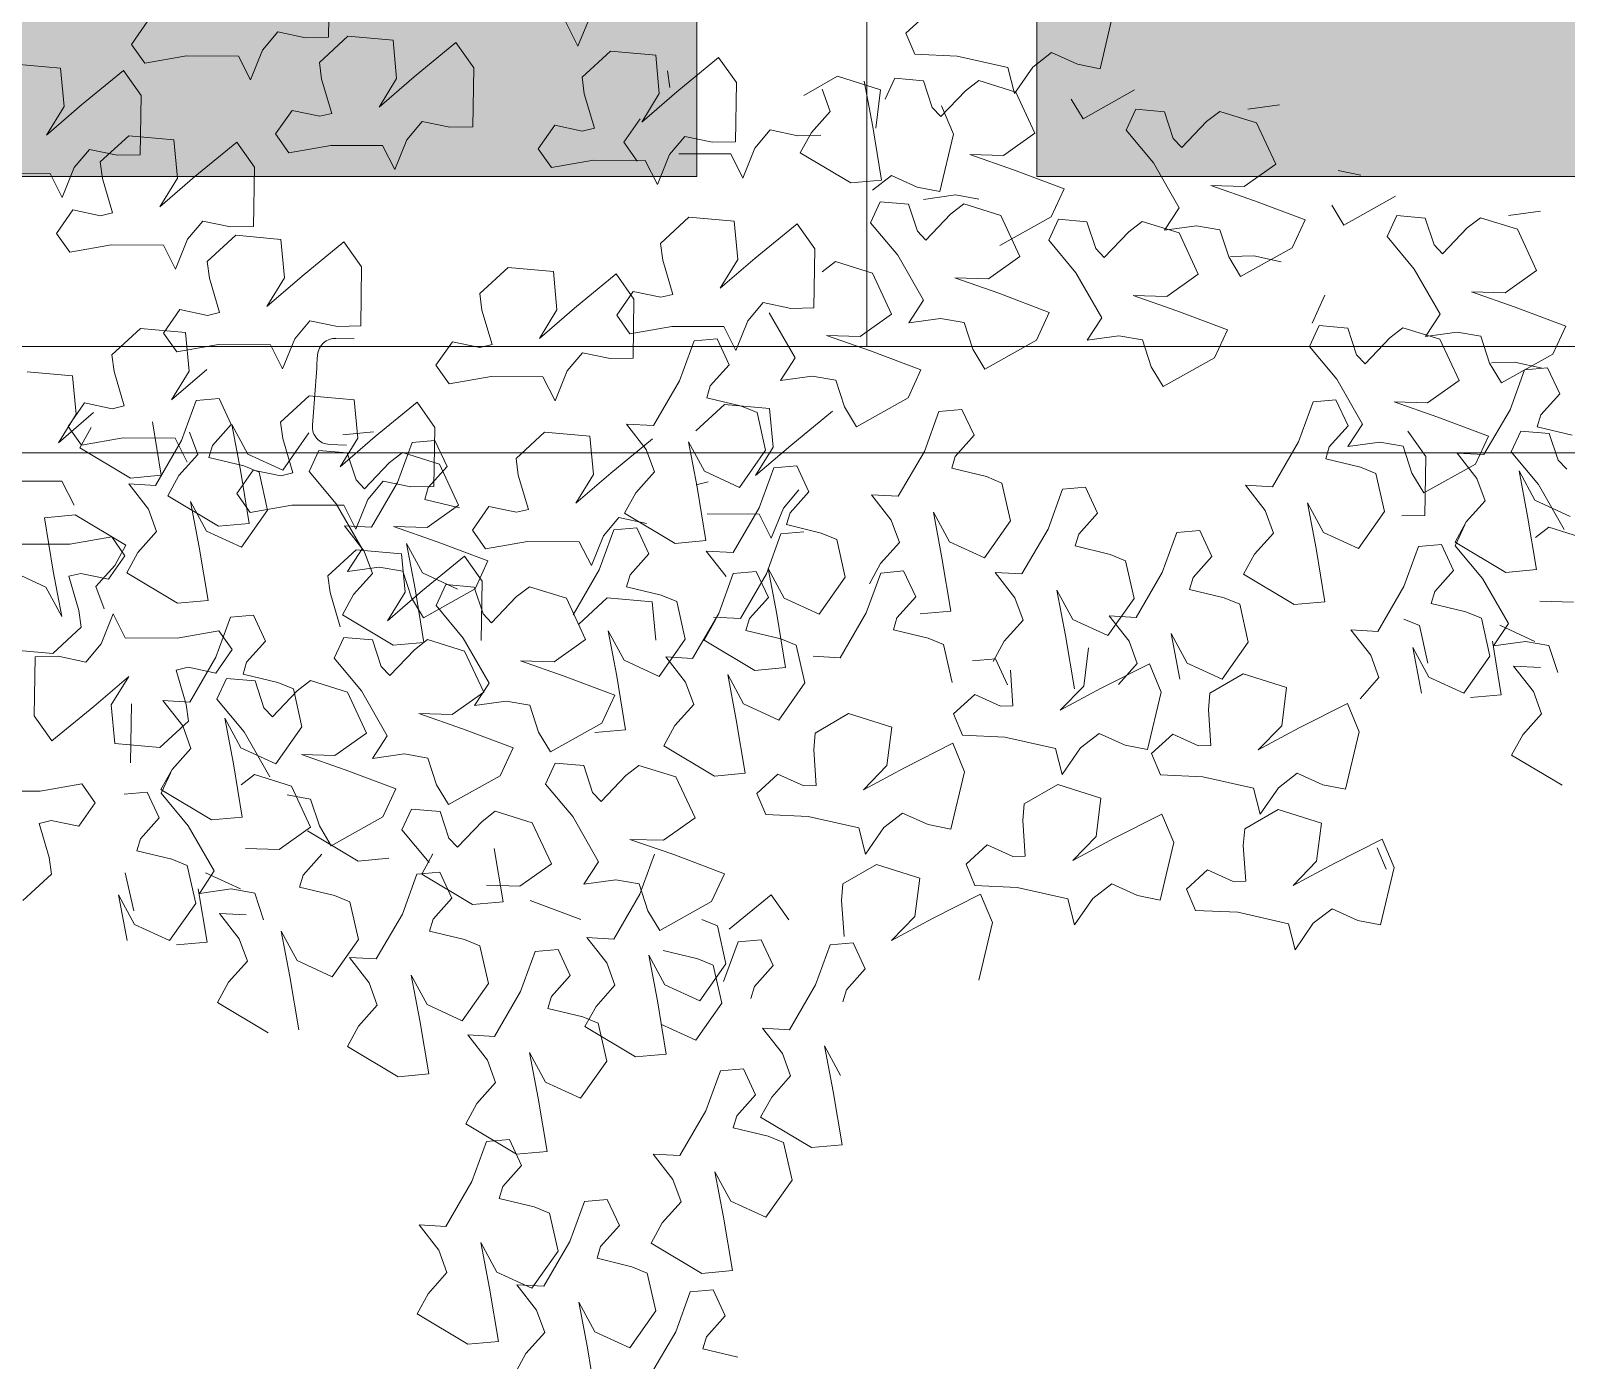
# Model space of a CAD drawing. Header units: metres. Extents: x -44 to 358, y -246 to 48.
# Drawn here: x 263.883 to 264.605, y 11.24 to 11.865 of the extents above; entities that cross this region are included whole.
import ezdxf

# ---------------------------------------------------------------- set-up
doc = ezdxf.new("R2010")
doc.units = ezdxf.units.M
doc.header["$LTSCALE"] = 0.3
doc.linetypes.add('CONTINU', pattern=[0])
for name, color, linetype, lineweight in [('arbustos', 95, 'Continuous', 0), ('EL0', 7, 'Continuous', 15), ('EL1', 150, 'Continuous', 13)]:
    doc.layers.add(name, color=color, linetype=linetype, lineweight=lineweight)
doc.layers.add('matas', color=74, linetype='Continuous', lineweight=0, transparency=0.6)

# ---------------------------------------------------------------- blocks, each defined once
blk = doc.blocks.new('A$C4E4C09DE')
at = {"layer": 'matas', "color": 97, "linetype": 'CONTINU', "true_color": 0x467138}
for p, q in [((54.199, 78.659), (54.786, 75.728)), ((93.954, 78.949), (93.893, 75.96)), ((64.672, 77.193), (63.639, 78.21)), ((64.186, 76.134), (64.672, 77.193)), ((80.696, 77.473), (81.253, 75.944)), ((81.253, 75.944), (81.911, 77.138)), ((55.941, 75.917), (57.262, 76.459)), ((57.262, 76.459), (58.193, 75.691)), ((103.862, 75.252), (103.073, 76.468)), ((54.786, 75.728), (55.941, 75.917)), ((58.193, 75.691), (59.068, 74.319)), ((59.068, 74.319), (59.452, 75.626)), ((59.452, 75.626), (62.036, 76.111)), ((62.036, 76.111), (64.186, 76.134)), ((74.113, 75.625), (73.171, 74.382)), ((76.168, 73.815), (74.113, 75.625)), ((77.302, 75.637), (77.052, 73.701)), ((79.595, 75.761), (77.302, 75.637)), ((80.99, 74.382), (79.595, 75.761)), ((87.437, 75.913), (86.495, 74.67)), ((89.492, 74.103), (87.437, 75.913)), ((90.626, 75.925), (90.376, 73.989)), ((92.918, 76.049), (90.626, 75.925)), ((94.314, 74.671), (92.918, 76.049)), ((93.893, 75.96), (95.061, 75.895)), ((95.061, 75.895), (96.468, 76.138)), ((96.468, 76.138), (97.211, 75.187)), ((52.996, 74.715), (55.554, 73.167)), ((60.905, 74.922), (59.013, 74.402)), ((61.559, 74.381), (60.905, 74.922)), ((63.703, 74.807), (63.21, 73.467)), ((65.15, 74.882), (63.703, 74.807)), ((65.603, 73.809), (65.15, 74.882)), ((68.066, 74.893), (65.854, 74.276)), ((66.701, 74.677), (66.183, 72.386)), ((69.726, 73.849), (68.066, 74.893)), ((76.534, 74.022), (76.675, 74.859)), ((97.211, 75.187), (97.768, 73.658)), ((97.768, 73.658), (98.426, 74.851)), ((98.426, 74.851), (101.054, 74.766)), ((101.054, 74.766), (103.158, 74.323)), ((103.158, 74.323), (103.862, 75.252)), ((45.629, 74.227), (47.232, 73.944)), ((55.554, 73.167), (56.194, 74.146)), ((59.013, 74.402), (57.974, 72.355)), ((62.761, 73.025), (61.559, 74.381)), ((65.854, 74.276), (66.029, 72.332)), ((68.367, 73.09), (68.819, 74.209)), ((73.171, 74.382), (73.11, 71.393)), ((80.849, 73.545), (80.99, 74.382)), ((86.495, 74.67), (86.433, 71.681)), ((91.217, 72.509), (89.492, 74.103)), ((90.376, 73.989), (91.217, 72.509)), ((94.172, 73.833), (94.314, 74.671)), ((104.221, 73.915), (103.279, 72.672)), ((106.276, 72.105), (104.221, 73.915)), ((107.41, 73.927), (107.16, 71.991)), ((109.702, 74.051), (107.41, 73.927)), ((46.76, 73.262), (45.721, 71.215)), ((48.651, 73.782), (46.76, 73.262)), ((49.305, 73.241), (48.651, 73.782)), ((50.507, 71.885), (49.305, 73.241)), ((51.449, 73.667), (50.956, 72.327)), ((52.897, 73.742), (51.449, 73.667)), ((53.349, 72.669), (52.897, 73.742)), ((62.743, 73.575), (62.092, 72.158)), ((63.21, 73.467), (62.761, 73.025)), ((77.893, 72.221), (76.168, 73.815)), ((77.052, 73.701), (77.893, 72.221)), ((80.276, 71.826), (80.849, 73.545)), ((93.599, 72.114), (94.172, 73.833)), ((51.914, 71.067), (53.349, 72.669)), ((57.974, 72.355), (59.526, 71.171)), ((66.183, 72.386), (65.643, 69.702)), ((69.281, 71.993), (68.367, 73.09)), ((78.764, 71.163), (77.975, 72.379)), ((103.279, 72.672), (103.218, 69.683)), ((50.956, 72.327), (50.507, 71.885)), ((62.092, 72.158), (62.679, 69.226)), ((68.794, 71.87), (69.963, 71.806)), ((69.809, 70.949), (69.281, 71.993)), ((69.963, 71.806), (71.37, 72.049)), ((71.37, 72.049), (72.113, 71.098)), ((74.278, 71.328), (75.685, 71.572)), ((75.685, 71.572), (76.428, 70.621)), ((80.883, 71.658), (80.276, 71.826)), ((82.29, 71.902), (80.883, 71.658)), ((83.079, 70.686), (82.29, 71.902)), ((86.433, 71.681), (87.601, 71.617)), ((87.601, 71.617), (89.009, 71.86)), ((89.009, 71.86), (89.752, 70.909)), ((94.206, 71.947), (93.599, 72.114)), ((95.614, 72.19), (94.206, 71.947)), ((96.403, 70.974), (95.614, 72.19)), ((108.001, 70.511), (106.276, 72.105)), ((107.16, 71.991), (108.001, 70.511)), ((41.395, 70.808), (42.55, 70.997)), ((45.721, 71.215), (47.272, 70.031)), ((50.526, 68.835), (51.914, 71.067)), ((61.228, 71.159), (58.985, 70.462)), ((59.526, 71.171), (61.228, 71.159)), ((67.19, 69.507), (69.809, 70.949)), ((72.113, 71.098), (72.67, 69.568)), ((73.11, 71.393), (74.278, 71.328)), ((78.06, 70.234), (78.764, 71.163)), ((89.752, 70.909), (90.309, 69.38)), ((95.699, 70.045), (96.403, 70.974)), ((48.974, 70.019), (46.731, 69.322)), ((47.272, 70.031), (48.974, 70.019)), ((58.985, 70.462), (56.39, 69.587)), ((72.67, 69.568), (73.328, 70.762)), ((73.328, 70.762), (75.955, 70.677)), ((76.428, 70.621), (76.985, 69.091)), ((76.985, 69.091), (77.643, 70.285)), ((77.643, 70.285), (80.271, 70.2)), ((80.271, 70.2), (82.375, 69.757)), ((82.375, 69.757), (83.079, 70.686)), ((90.309, 69.38), (90.967, 70.573)), ((90.967, 70.573), (93.594, 70.488)), ((93.594, 70.488), (95.699, 70.045)), ((98.357, 70.489), (97.415, 69.246)), ((100.412, 68.679), (98.357, 70.489)), ((101.546, 70.501), (101.296, 68.565)), ((103.839, 70.624), (101.546, 70.501)), ((105.234, 69.246), (103.839, 70.624)), ((32.238, 69.307), (33.841, 69.025)), ((39.605, 69.795), (42.163, 68.247)), ((46.731, 69.322), (44.136, 68.447)), ((56.39, 69.587), (56.995, 68.15)), ((62.679, 69.226), (63.833, 69.416)), ((63.833, 69.416), (65.155, 69.958)), ((65.155, 69.958), (66.086, 69.19)), ((65.643, 69.702), (67.19, 69.507)), ((97.415, 69.246), (97.354, 66.257)), ((103.218, 69.683), (104.386, 69.618)), ((104.386, 69.618), (105.793, 69.862)), ((105.093, 68.409), (105.234, 69.246)), ((105.793, 69.862), (106.536, 68.911)), ((35.26, 68.862), (33.369, 68.343)), ((35.914, 68.321), (35.26, 68.862)), ((38.058, 68.748), (37.565, 67.407)), ((39.506, 68.823), (38.058, 68.748)), ((39.958, 67.749), (39.506, 68.823)), ((42.163, 68.247), (42.803, 69.227)), ((51.231, 67.668), (50.526, 68.835)), ((61.437, 68.645), (59.545, 68.126)), ((60.686, 68.922), (61.881, 69.09)), ((62.091, 68.104), (61.437, 68.645)), ((61.881, 69.09), (63.484, 68.808)), ((64.235, 68.531), (63.742, 67.191)), ((65.682, 68.606), (64.235, 68.531)), ((66.135, 67.532), (65.682, 68.606)), ((102.137, 67.085), (100.412, 68.679)), ((101.296, 68.565), (102.137, 67.085)), ((106.536, 68.911), (107.093, 67.381)), ((107.093, 67.381), (107.751, 68.575)), ((107.751, 68.575), (110.379, 68.49)), ((33.369, 68.343), (32.329, 66.295)), ((37.116, 66.965), (35.914, 68.321)), ((38.523, 66.148), (39.958, 67.749)), ((44.136, 68.447), (44.742, 67.01)), ((47.94, 66.442), (48.432, 67.782)), ((48.432, 67.782), (49.628, 67.95)), ((49.628, 67.95), (51.231, 67.668)), ((52.381, 68.075), (50.489, 67.556)), ((53.035, 67.534), (52.381, 68.075)), ((55.179, 67.961), (54.686, 66.621)), ((56.627, 68.036), (55.179, 67.961)), ((57.079, 66.962), (56.627, 68.036)), ((56.995, 68.15), (59.553, 66.603)), ((59.545, 68.126), (58.506, 66.079)), ((63.293, 66.748), (62.091, 68.104)), ((104.52, 66.69), (105.093, 68.409)), ((37.565, 67.407), (37.116, 66.965)), ((44.742, 67.01), (47.299, 65.463)), ((50.489, 67.556), (49.45, 65.509)), ((54.237, 66.178), (53.035, 67.534)), ((55.643, 65.361), (57.079, 66.962)), ((63.742, 67.191), (63.293, 66.748)), ((64.699, 65.931), (66.135, 67.532)), ((69.851, 67.351), (68.909, 66.108)), ((71.906, 65.541), (69.851, 67.351)), ((73.04, 67.362), (72.791, 65.427)), ((75.333, 67.486), (73.04, 67.362)), ((76.728, 66.108), (75.333, 67.486)), ((32.329, 66.295), (33.881, 65.111)), ((37.135, 63.915), (38.523, 66.148)), ((46.676, 66.524), (45.268, 66.28)), ((47.844, 66.459), (46.676, 66.524)), ((47.299, 65.463), (47.94, 66.442)), ((54.686, 66.621), (54.237, 66.178)), ((97.354, 66.257), (98.522, 66.192)), ((98.522, 66.192), (99.929, 66.436)), ((99.929, 66.436), (100.672, 65.484)), ((105.127, 66.522), (104.52, 66.69)), ((106.534, 66.766), (105.127, 66.522)), ((107.323, 65.549), (106.534, 66.766)), ((49.45, 65.509), (51.002, 64.324)), ((54.256, 63.128), (55.643, 65.361)), ((58.506, 66.079), (60.058, 64.894)), ((63.311, 63.698), (64.699, 65.931)), ((67.832, 65.501), (65.941, 64.982)), ((68.487, 64.96), (67.832, 65.501)), ((68.909, 66.108), (68.848, 63.119)), ((73.631, 63.946), (71.906, 65.541)), ((72.791, 65.427), (73.631, 63.946)), ((76.587, 65.271), (76.728, 66.108)), ((92.762, 65.634), (91.82, 64.392)), ((94.817, 63.824), (92.762, 65.634)), ((95.952, 65.646), (95.702, 63.71)), ((98.244, 65.77), (95.952, 65.646)), ((99.639, 64.392), (98.244, 65.77)), ((100.672, 65.484), (101.229, 63.955)), ((106.619, 64.621), (107.323, 65.549)), ((35.583, 65.099), (33.34, 64.402)), ((33.881, 65.111), (35.583, 65.099)), ((42.999, 64.668), (43.604, 63.23)), ((61.76, 64.883), (59.517, 64.186)), ((60.058, 64.894), (61.76, 64.883)), ((65.941, 64.982), (64.902, 62.934)), ((76.014, 63.552), (76.587, 65.271)), ((84.394, 64.63), (82.102, 64.506)), ((85.79, 63.252), (84.394, 64.63)), ((101.229, 63.955), (101.887, 65.149)), ((101.887, 65.149), (104.515, 65.063)), ((104.515, 65.063), (106.619, 64.621)), ((33.34, 64.402), (30.745, 63.528)), ((37.84, 62.748), (37.135, 63.915)), ((52.704, 64.313), (50.461, 63.616)), ((51.002, 64.324), (52.704, 64.313)), ((59.517, 64.186), (56.922, 63.311)), ((78.913, 64.494), (77.971, 63.251)), ((80.968, 62.684), (78.913, 64.494)), ((82.102, 64.506), (81.852, 62.57)), ((91.82, 64.392), (91.759, 61.403)), ((96.543, 62.23), (94.817, 63.824)), ((99.498, 63.554), (99.639, 64.392)), ((30.745, 63.528), (31.351, 62.09)), ((35.041, 62.863), (36.237, 63.03)), ((36.237, 63.03), (37.84, 62.748)), ((38.99, 63.156), (37.098, 62.636)), ((39.644, 62.615), (38.99, 63.156)), ((41.788, 63.041), (41.295, 61.701)), ((43.236, 63.116), (41.788, 63.041)), ((43.688, 62.042), (43.236, 63.116)), ((50.461, 63.616), (47.866, 62.741)), ((54.961, 61.962), (54.256, 63.128)), ((56.922, 63.311), (57.527, 61.874)), ((64.016, 62.532), (63.311, 63.698)), ((68.848, 63.119), (70.016, 63.054)), ((70.016, 63.054), (71.423, 63.297)), ((71.423, 63.297), (72.167, 62.346)), ((76.621, 63.384), (76.014, 63.552)), ((78.028, 63.627), (76.621, 63.384)), ((77.971, 63.251), (77.91, 60.263)), ((78.817, 62.411), (78.028, 63.627)), ((85.649, 62.414), (85.79, 63.252)), ((95.702, 63.71), (96.543, 62.23)), ((98.925, 61.835), (99.498, 63.554)), ((34.549, 61.522), (35.041, 62.863)), ((37.098, 62.636), (36.059, 60.589)), ((40.846, 61.259), (39.644, 62.615)), ((47.866, 62.741), (48.471, 61.304)), ((52.162, 62.076), (53.358, 62.244)), ((53.358, 62.244), (54.961, 61.962)), ((60.725, 61.306), (61.218, 62.646)), ((61.218, 62.646), (62.413, 62.814)), ((62.413, 62.814), (64.016, 62.532)), ((64.902, 62.934), (66.453, 61.75)), ((69.707, 60.554), (71.095, 62.787)), ((72.167, 62.346), (72.724, 60.817)), ((78.113, 61.482), (78.817, 62.411)), ((82.693, 61.09), (80.968, 62.684)), ((81.852, 62.57), (82.693, 61.09)), ((85.075, 60.695), (85.649, 62.414)), ((31.351, 62.09), (33.908, 60.543)), ((33.284, 61.604), (31.877, 61.361)), ((34.453, 61.539), (33.284, 61.604)), ((33.908, 60.543), (34.549, 61.522)), ((41.295, 61.701), (40.846, 61.259)), ((42.252, 60.441), (43.688, 62.042)), ((51.67, 60.736), (52.162, 62.076)), ((57.527, 61.874), (60.085, 60.326)), ((68.156, 61.738), (65.912, 61.041)), ((66.453, 61.75), (68.156, 61.738)), ((72.724, 60.817), (73.382, 62.011)), ((73.382, 62.011), (76.009, 61.925)), ((76.009, 61.925), (78.113, 61.482)), ((92.927, 61.338), (94.335, 61.581)), ((94.335, 61.581), (95.078, 60.63)), ((99.532, 61.668), (98.925, 61.835)), ((100.94, 61.911), (99.532, 61.668)), ((101.728, 60.695), (100.94, 61.911)), ((31.6, 61.383), (30.941, 60.091)), ((32.756, 61.238), (31.6, 61.383)), ((33.425, 59.194), (32.756, 61.238)), ((48.471, 61.304), (51.029, 59.756)), ((51.029, 59.756), (51.67, 60.736)), ((60.085, 60.326), (60.725, 61.306)), ((65.912, 61.041), (63.317, 60.167)), ((73.698, 61.383), (73.039, 60.091)), ((74.854, 61.238), (73.698, 61.383)), ((75.523, 59.194), (74.854, 61.238)), ((85.683, 60.528), (85.075, 60.695)), ((87.09, 60.771), (85.683, 60.528)), ((87.879, 59.555), (87.09, 60.771)), ((91.759, 61.403), (92.927, 61.338)), ((92.99, 60.734), (92.06, 60.734)), ((92.99, 60.734), (92.06, 60.734)), ((100.612, 60.755), (100.362, 58.819)), ((102.905, 60.879), (100.612, 60.755)), ((101.025, 59.766), (101.728, 60.695)), ((104.3, 59.501), (102.905, 60.879)), ((30.941, 60.091), (31.855, 58.994)), ((36.059, 60.589), (37.611, 59.405)), ((40.865, 58.208), (42.252, 60.441)), ((63.317, 60.167), (63.923, 58.729)), ((70.412, 59.387), (69.707, 60.554)), ((73.039, 60.091), (73.954, 58.994)), ((77.91, 60.263), (79.078, 60.198)), ((79.078, 60.198), (80.485, 60.441)), ((80.485, 60.441), (81.228, 59.49)), ((95.078, 60.63), (95.635, 59.101)), ((95.635, 59.101), (96.293, 60.294)), ((96.293, 60.294), (98.92, 60.209)), ((98.92, 60.209), (101.025, 59.766)), ((34.665, 56.876), (33.425, 59.194)), ((39.313, 59.393), (37.07, 58.696)), ((37.611, 59.405), (39.313, 59.393)), ((42.257, 59.385), (41.598, 58.093)), ((43.413, 59.239), (42.257, 59.385)), ((44.082, 57.195), (43.413, 59.239)), ((67.121, 58.161), (67.614, 59.502)), ((67.614, 59.502), (68.809, 59.669)), ((68.809, 59.669), (70.412, 59.387)), ((76.763, 56.876), (75.523, 59.194)), ((81.228, 59.49), (81.785, 57.961)), ((81.785, 57.961), (82.443, 59.154)), ((82.443, 59.154), (85.071, 59.069)), ((87.175, 58.626), (87.879, 59.555)), ((104.159, 58.663), (104.3, 59.501)), ((32.014, 58.384), (30.238, 58.022)), ((31.855, 58.994), (32.014, 58.384)), ((37.07, 58.696), (34.475, 57.821)), ((63.923, 58.729), (66.481, 57.182)), ((74.112, 58.384), (72.337, 58.022)), ((73.954, 58.994), (74.112, 58.384)), ((85.071, 59.069), (87.175, 58.626)), ((101.203, 57.339), (99.478, 58.933)), ((100.362, 58.819), (101.203, 57.339)), ((103.585, 56.944), (104.159, 58.663)), ((106.265, 58.372), (106.015, 56.436)), ((108.558, 58.496), (106.265, 58.372)), ((31.395, 58.063), (30.903, 56.723)), ((32.843, 58.138), (31.395, 58.063)), ((33.295, 57.064), (32.843, 58.138)), ((34.475, 57.821), (35.08, 56.384)), ((38.554, 57.93), (37.612, 56.687)), ((41.569, 57.042), (40.865, 58.208)), ((41.598, 58.093), (42.513, 56.996)), ((61.175, 58.245), (60.517, 56.953)), ((62.332, 58.099), (61.175, 58.245)), ((63, 56.055), (62.332, 58.099)), ((66.481, 57.182), (67.121, 58.161)), ((69.778, 56.12), (67.723, 57.93)), ((70.912, 57.942), (70.663, 56.006)), ((73.205, 58.065), (70.912, 57.942)), ((71.541, 57.725), (71.045, 55.828)), ((72.337, 58.022), (71.541, 57.725)), ((74.6, 56.687), (73.205, 58.065)), ((88.769, 57.642), (87.828, 56.399)), ((90.824, 55.832), (88.769, 57.642)), ((91.959, 57.653), (91.709, 55.718)), ((94.251, 57.777), (91.959, 57.653)), ((95.647, 56.399), (94.251, 57.777)), ((31.86, 55.463), (33.295, 57.064)), ((36.027, 56.902), (34.665, 56.876)), ((34.981, 55.655), (36.027, 56.902)), ((38.278, 55.816), (38.771, 57.156)), ((38.771, 57.156), (39.967, 57.324)), ((39.967, 57.324), (41.569, 57.042)), ((42.513, 56.996), (42.671, 56.386)), ((45.322, 54.877), (44.082, 57.195)), ((60.517, 56.953), (61.431, 55.856)), ((78.125, 56.902), (76.763, 56.876)), ((77.08, 55.655), (78.125, 56.902)), ((98.796, 57.479), (98.138, 56.188)), ((99.953, 57.334), (98.796, 57.479)), ((100.621, 55.29), (99.953, 57.334)), ((104.193, 56.777), (103.585, 56.944)), ((105.6, 57.02), (104.193, 56.777)), ((106.389, 55.804), (105.6, 57.02)), ((30.903, 56.723), (30.453, 56.28)), ((32.002, 54.656), (32.863, 56.124)), ((32.863, 56.124), (32.345, 53.833)), ((35.08, 56.384), (37.638, 54.836)), ((37.612, 56.687), (37.551, 53.698)), ((40.896, 56.023), (40.1, 55.727)), ((42.671, 56.386), (40.896, 56.023)), ((64.24, 53.737), (63, 56.055)), ((71.503, 54.526), (69.778, 56.12)), ((70.663, 56.006), (71.503, 54.526)), ((74.1, 54.656), (74.961, 56.124)), ((74.961, 56.124), (74.443, 53.833)), ((78.834, 54.403), (76.779, 56.213)), ((79.968, 56.225), (79.718, 54.289)), ((82.261, 56.349), (79.968, 56.225)), ((83.656, 54.971), (82.261, 56.349)), ((87.828, 56.399), (87.766, 53.41)), ((90.931, 56.064), (92.478, 55.87)), ((95.505, 55.562), (95.647, 56.399)), ((97.254, 54.723), (98.115, 56.192)), ((98.115, 56.192), (97.597, 53.901)), ((98.138, 56.188), (99.052, 55.091)), ((102.128, 56.181), (101.588, 53.496)), ((106.856, 54.956), (105.131, 56.55)), ((106.015, 56.436), (106.856, 54.956)), ((30.472, 53.23), (31.86, 55.463)), ((34.529, 54.536), (34.981, 55.655)), ((37.638, 54.836), (38.278, 55.816)), ((40.1, 55.727), (39.604, 53.829)), ((61.589, 55.246), (59.814, 54.883)), ((61.431, 55.856), (61.589, 55.246)), ((71.045, 55.828), (72.298, 53.904)), ((76.627, 54.536), (77.08, 55.655)), ((87.796, 55.738), (87.137, 54.447)), ((88.952, 55.593), (87.796, 55.738)), ((89.621, 53.549), (88.952, 55.593)), ((92.55, 54.237), (90.824, 55.832)), ((91.709, 55.718), (92.55, 54.237)), ((93.129, 55.35), (92.268, 55.35)), ((93.129, 55.35), (92.268, 55.35)), ((94.199, 55.895), (95.452, 53.972)), ((94.932, 53.843), (95.505, 55.562)), ((99.781, 54.604), (100.234, 55.723)), ((100.295, 54.21), (100.953, 55.403)), ((101.861, 52.972), (100.621, 55.29)), ((100.953, 55.403), (103.581, 55.318)), ((103.581, 55.318), (105.685, 54.875)), ((105.755, 54.743), (105.227, 55.787)), ((105.685, 54.875), (106.389, 55.804)), ((30.2, 53.904), (32.002, 54.656)), ((35.444, 53.439), (34.529, 54.536)), ((46.685, 54.904), (45.322, 54.877)), ((45.639, 53.657), (46.685, 54.904)), ((54.78, 54.53), (54.121, 53.239)), ((55.936, 54.385), (54.78, 54.53)), ((59.018, 54.587), (58.523, 52.689)), ((59.814, 54.883), (59.018, 54.587)), ((69.436, 55.1), (68.777, 53.809)), ((70.592, 54.955), (69.436, 55.1)), ((71.261, 52.911), (70.592, 54.955)), ((72.298, 53.904), (74.1, 54.656)), ((77.542, 53.439), (76.627, 54.536)), ((83.515, 54.134), (83.656, 54.971)), ((87.525, 54.548), (86.486, 52.501)), ((89.417, 55.067), (87.525, 54.548)), ((90.071, 54.526), (89.417, 55.067)), ((91.273, 53.17), (90.071, 54.526)), ((92.215, 54.953), (91.722, 53.613)), ((93.663, 55.028), (92.215, 54.953)), ((94.115, 53.954), (93.663, 55.028)), ((95.452, 53.972), (97.254, 54.723)), ((99.211, 54.481), (97.435, 54.118)), ((99.052, 55.091), (99.211, 54.481)), ((100.696, 53.507), (99.781, 54.604)), ((103.135, 53.302), (105.755, 54.743)), ((32.345, 53.833), (31.805, 51.148)), ((37.551, 53.698), (38.719, 53.633)), ((39.604, 53.829), (40.858, 51.906)), ((42.659, 52.657), (43.521, 54.126)), ((43.521, 54.126), (43.003, 51.835)), ((56.605, 52.341), (55.936, 54.385)), ((65.603, 53.764), (64.24, 53.737)), ((64.557, 52.517), (65.603, 53.764)), ((68.777, 53.809), (69.692, 52.712)), ((69.295, 53.877), (70.039, 52.925)), ((74.493, 53.963), (73.886, 54.131)), ((74.443, 53.833), (73.903, 51.148)), ((80.559, 52.809), (78.834, 54.403)), ((79.718, 54.289), (80.559, 52.809)), ((82.941, 52.415), (83.515, 54.134)), ((87.137, 54.447), (88.052, 53.35)), ((92.679, 52.353), (94.115, 53.954)), ((95.539, 53.675), (94.932, 53.843)), ((96.947, 53.918), (95.539, 53.675)), ((96.639, 53.822), (96.144, 51.924)), ((97.435, 54.118), (96.639, 53.822)), ((97.735, 52.702), (96.947, 53.918)), ((97.597, 53.901), (97.057, 51.216)), ((31.257, 53.323), (29.366, 52.804)), ((31.912, 52.782), (31.257, 53.323)), ((35.971, 52.395), (35.444, 53.439)), ((35.955, 52.21), (35.503, 53.284)), ((45.187, 52.538), (45.639, 53.657)), ((54.121, 53.239), (55.035, 52.142)), ((61.577, 51.517), (62.439, 52.986)), ((62.439, 52.986), (61.921, 50.695)), ((70.039, 52.925), (70.596, 51.396)), ((72.501, 50.593), (71.261, 52.911)), ((78.07, 52.395), (77.542, 53.439)), ((87.766, 53.41), (88.934, 53.345)), ((88.052, 53.35), (88.21, 52.74)), ((88.934, 53.345), (90.342, 53.588)), ((90.861, 51.231), (89.621, 53.549)), ((90.342, 53.588), (91.085, 52.637)), ((91.722, 53.613), (91.273, 53.17)), ((101.224, 52.463), (100.696, 53.507)), ((101.588, 53.496), (103.135, 53.302)), ((103.224, 52.999), (101.861, 52.972)), ((102.178, 51.752), (103.224, 52.999)), ((105.948, 51.826), (106.606, 53.02)), ((106.606, 53.02), (109.234, 52.935)), ((33.352, 50.954), (35.971, 52.395)), ((34.52, 50.609), (35.955, 52.21)), ((36.662, 52.25), (36.004, 50.959)), ((37.819, 52.105), (36.662, 52.25)), ((40.858, 51.906), (42.659, 52.657)), ((46.101, 51.441), (45.187, 52.538)), ((48.922, 52.532), (48.263, 51.241)), ((50.078, 52.387), (48.922, 52.532)), ((50.747, 50.343), (50.078, 52.387)), ((55.035, 52.142), (55.194, 51.532)), ((57.845, 50.023), (56.605, 52.341)), ((58.523, 52.689), (59.776, 50.766)), ((64.105, 51.398), (64.557, 52.517)), ((69.692, 52.712), (69.85, 52.102)), ((70.596, 51.396), (71.254, 52.59)), ((71.254, 52.59), (73.881, 52.504)), ((75.45, 50.954), (78.07, 52.395)), ((76.944, 51.917), (78.351, 52.16)), ((78.351, 52.16), (79.094, 51.209)), ((83.549, 52.247), (82.941, 52.415)), ((84.956, 52.49), (83.549, 52.247)), ((85.745, 51.274), (84.956, 52.49)), ((88.21, 52.74), (86.435, 52.377)), ((86.486, 52.501), (88.038, 51.316)), ((91.085, 52.637), (91.642, 51.108)), ((91.292, 50.12), (92.679, 52.353)), ((91.642, 51.108), (92.3, 52.302)), ((92.3, 52.302), (94.927, 52.216)), ((94.927, 52.216), (97.032, 51.773)), ((97.032, 51.773), (97.735, 52.702)), ((98.605, 51.022), (101.224, 52.463)), ((99.198, 50.752), (100.06, 52.221)), ((100.06, 52.221), (99.542, 49.93)), ((38.487, 50.061), (37.819, 52.105)), ((43.003, 51.835), (42.463, 49.15)), ((46.629, 50.397), (46.101, 51.441)), ((55.194, 51.532), (53.418, 51.169)), ((59.776, 50.766), (61.577, 51.517)), ((65.019, 50.301), (64.105, 51.398)), ((67.279, 51.443), (66.783, 49.545)), ((68.075, 51.739), (67.279, 51.443)), ((69.85, 52.102), (68.075, 51.739)), ((70.114, 51.628), (68.958, 51.773)), ((70.783, 49.584), (70.114, 51.628)), ((77.428, 51.674), (76.769, 50.382)), ((78.584, 51.529), (77.428, 51.674)), ((79.253, 49.485), (78.584, 51.529)), ((96.144, 51.924), (97.397, 50.001)), ((101.726, 50.633), (102.178, 51.752)), ((31.805, 51.148), (33.352, 50.954)), ((33.132, 48.376), (34.52, 50.609)), ((36.004, 50.959), (36.918, 49.862)), ((48.263, 51.241), (49.178, 50.144)), ((52.623, 50.873), (52.127, 48.975)), ((53.418, 51.169), (52.623, 50.873)), ((61.921, 50.695), (61.381, 48.01)), ((73.864, 50.62), (72.501, 50.593)), ((72.818, 49.373), (73.864, 50.62)), ((73.903, 51.148), (75.45, 50.954)), ((79.094, 51.209), (79.651, 49.68)), ((79.651, 49.68), (80.309, 50.873)), ((80.309, 50.873), (82.937, 50.788)), ((82.937, 50.788), (85.041, 50.345)), ((87.497, 50.608), (84.902, 49.733)), ((85.041, 50.345), (85.745, 51.274)), ((89.74, 51.305), (87.497, 50.608)), ((88.038, 51.316), (89.74, 51.305)), ((92.224, 51.258), (90.861, 51.231)), ((91.178, 50.011), (92.224, 51.258)), ((97.057, 51.216), (98.605, 51.022)), ((97.397, 50.001), (99.198, 50.752)), ((102.64, 49.536), (101.726, 50.633)), ((105.878, 51.336), (103.259, 49.895)), ((107.426, 51.142), (105.878, 51.336)), ((106.886, 48.457), (107.426, 51.142)), ((36.918, 49.862), (37.077, 49.252)), ((39.727, 47.743), (38.487, 50.061)), ((44.01, 48.956), (46.629, 50.397)), ((49.178, 50.144), (49.336, 49.534)), ((51.987, 48.025), (50.747, 50.343)), ((59.207, 50.05), (57.845, 50.023)), ((58.161, 48.803), (59.207, 50.05)), ((63.841, 49.964), (63.182, 48.672)), ((64.997, 49.819), (63.841, 49.964)), ((65.666, 47.775), (64.997, 49.819)), ((65.547, 49.257), (65.019, 50.301)), ((69.838, 48.373), (70.699, 49.841)), ((70.699, 49.841), (70.181, 47.55)), ((76.769, 50.382), (77.683, 49.285)), ((86.104, 49.937), (85.162, 48.694)), ((88.159, 48.127), (86.104, 49.937)), ((88.198, 49.011), (89.06, 50.479)), ((89.06, 50.479), (88.542, 48.188)), ((89.293, 49.949), (89.043, 48.013)), ((91.585, 50.073), (89.293, 49.949)), ((90.726, 48.892), (91.178, 50.011)), ((91.996, 48.954), (91.292, 50.12)), ((92.981, 48.694), (91.585, 50.073)), ((99.542, 49.93), (99.002, 47.245)), ((103.259, 49.895), (103.787, 48.85)), ((103.99, 50.29), (103.286, 49.361)), ((106.095, 49.847), (103.99, 50.29)), ((108.722, 49.762), (106.095, 49.847)), ((29.878, 49.572), (31.581, 49.56)), ((37.077, 49.252), (35.301, 48.889)), ((42.463, 49.15), (44.01, 48.956)), ((47.561, 49.171), (46.765, 48.874)), ((49.336, 49.534), (47.561, 49.171)), ((55.182, 47.803), (56.043, 49.271)), ((56.043, 49.271), (55.525, 46.98)), ((66.783, 49.545), (68.037, 47.622)), ((71.301, 49.676), (70.642, 48.384)), ((72.022, 47.266), (70.783, 49.584)), ((72.457, 49.53), (71.301, 49.676)), ((73.126, 47.486), (72.457, 49.53)), ((77.683, 49.285), (77.842, 48.675)), ((80.493, 47.167), (79.253, 49.485)), ((84.902, 49.733), (85.507, 48.296)), ((86.397, 48.259), (88.198, 49.011)), ((88.705, 47.728), (89.198, 49.068)), ((89.198, 49.068), (90.393, 49.236)), ((90.393, 49.236), (91.996, 48.954)), ((103.168, 48.492), (102.64, 49.536)), ((103.286, 49.361), (104.075, 48.145)), ((31.764, 47.514), (33.565, 48.266)), ((33.837, 47.209), (33.132, 48.376)), ((34.505, 48.593), (34.01, 46.695)), ((35.301, 48.889), (34.505, 48.593)), ((38.427, 48.412), (37.632, 48.116)), ((46.765, 48.874), (46.269, 46.977)), ((52.127, 48.975), (53.38, 47.051)), ((57.709, 47.684), (58.161, 48.803)), ((63.182, 48.672), (64.097, 47.575)), ((68.037, 47.622), (69.838, 48.373)), ((70.642, 48.384), (71.557, 47.287)), ((76.066, 48.313), (75.271, 48.016)), ((77.842, 48.675), (76.066, 48.313)), ((82.752, 48.503), (80.861, 47.984)), ((83.406, 47.962), (82.752, 48.503)), ((85.55, 48.389), (85.057, 47.048)), ((85.162, 48.694), (85.1, 45.705)), ((85.507, 48.296), (88.065, 46.748)), ((86.998, 48.464), (85.55, 48.389)), ((87.45, 47.39), (86.998, 48.464)), ((91.64, 47.795), (90.726, 48.892)), ((92.839, 47.857), (92.981, 48.694)), ((100.549, 47.051), (103.168, 48.492)), ((103.787, 48.85), (104.701, 47.754)), ((104.075, 48.145), (105.483, 48.388)), ((105.483, 48.388), (106.09, 48.221)), ((106.368, 46.166), (106.886, 48.457)), ((109.03, 48.386), (107.229, 47.634)), ((31.039, 47.324), (32.234, 47.492)), ((32.234, 47.492), (33.837, 47.209)), ((37.632, 48.116), (37.136, 46.218)), ((41.09, 47.77), (39.727, 47.743)), ((40.044, 46.523), (41.09, 47.77)), ((53.349, 48.052), (51.987, 48.025)), ((52.304, 46.805), (53.349, 48.052)), ((53.38, 47.051), (55.182, 47.803)), ((58.624, 46.587), (57.709, 47.684)), ((61.381, 48.01), (62.928, 47.816)), ((64.097, 47.575), (64.255, 46.965)), ((66.906, 45.457), (65.666, 47.775)), ((70.181, 47.55), (69.641, 44.866)), ((74.366, 45.168), (73.126, 47.486)), ((75.271, 48.016), (74.775, 46.119)), ((76.507, 47.951), (76.257, 46.015)), ((78.8, 48.075), (76.507, 47.951)), ((80.195, 46.696), (78.8, 48.075)), ((80.861, 47.984), (79.821, 45.936)), ((84.608, 46.606), (83.406, 47.962)), ((88.542, 48.188), (88.002, 45.503)), ((88.065, 46.748), (88.705, 47.728)), ((89.884, 46.533), (88.159, 48.127)), ((89.043, 48.013), (89.884, 46.533)), ((92.168, 46.75), (91.64, 47.795)), ((92.266, 46.138), (92.839, 47.857)), ((104.701, 47.754), (104.249, 46.634)), ((106.09, 48.221), (105.517, 46.502)), ((107.229, 47.634), (106.368, 46.166)), ((30.546, 45.983), (31.039, 47.324)), ((33.909, 47.443), (33.369, 44.758)), ((34.01, 46.695), (35.263, 44.771)), ((37.064, 45.523), (37.926, 46.991)), ((37.926, 46.991), (37.408, 44.7)), ((46.269, 46.977), (47.522, 45.053)), ((49.324, 45.805), (50.185, 47.273)), ((50.185, 47.273), (49.667, 44.982)), ((51.851, 45.686), (52.304, 46.805)), ((55.525, 46.98), (54.985, 44.296)), ((64.255, 46.965), (62.48, 46.603)), ((71.715, 46.677), (69.94, 46.314)), ((71.557, 47.287), (71.715, 46.677)), ((73.385, 47.293), (72.022, 47.266)), ((73.808, 46.113), (73.28, 47.157)), ((85.057, 47.048), (84.608, 46.606)), ((86.015, 45.789), (87.45, 47.39)), ((89.549, 45.309), (92.168, 46.75)), ((99.002, 47.245), (100.549, 47.051)), ((32.791, 46.228), (31.429, 46.201)), ((31.745, 44.981), (32.791, 46.228)), ((39.592, 45.404), (40.044, 46.523)), ((54.346, 46.403), (54.521, 44.459)), ((59.151, 45.543), (58.624, 46.587)), ((61.684, 46.306), (61.188, 44.409)), ((62.48, 46.603), (61.684, 46.306)), ((69.144, 46.018), (68.648, 44.121)), ((69.94, 46.314), (69.144, 46.018)), ((71.189, 44.671), (73.808, 46.113)), ((74.775, 46.119), (76.028, 44.195)), ((77.83, 44.947), (78.691, 46.415)), ((78.691, 46.415), (78.173, 44.124)), ((79.821, 45.936), (81.373, 44.752)), ((96.681, 46.572), (96.022, 45.28)), ((97.837, 46.427), (96.681, 46.572)), ((98.506, 44.383), (97.837, 46.427)), ((103.785, 46.389), (103.127, 45.195)), ((104.342, 44.86), (103.785, 46.389)), ((105.517, 46.502), (105.375, 45.664)), ((35.263, 44.771), (37.064, 45.523)), ((40.506, 44.307), (39.592, 45.404)), ((46.464, 45.361), (44.253, 44.744)), ((48.125, 44.317), (46.464, 45.361)), ((47.522, 45.053), (49.324, 45.805)), ((51.235, 45.702), (50.584, 44.284)), ((53.633, 44.379), (51.235, 45.702)), ((52.766, 44.589), (51.851, 45.686)), ((58.073, 43.326), (58.261, 45.128)), ((59.042, 45.679), (58.383, 44.388)), ((60.198, 45.534), (59.042, 45.679)), ((68.269, 45.483), (66.906, 45.457)), ((75.728, 45.195), (74.366, 45.168)), ((74.683, 43.948), (75.728, 45.195)), ((84.627, 43.556), (86.015, 45.789)), ((85.923, 45.134), (84.884, 43.086)), ((87.815, 45.653), (85.923, 45.134)), ((88.469, 45.112), (87.815, 45.653)), ((88.002, 45.503), (89.549, 45.309)), ((90.613, 45.538), (90.12, 44.198)), ((92.061, 45.614), (90.613, 45.538)), ((92.513, 44.54), (92.061, 45.614)), ((96.022, 45.28), (96.937, 44.183)), ((98.396, 45.723), (97.692, 44.795)), ((100.5, 45.281), (98.396, 45.723)), ((103.127, 45.195), (100.5, 45.281)), ((105.375, 45.664), (106.771, 44.286)), ((31.293, 43.862), (31.745, 44.981)), ((33.369, 44.758), (34.916, 44.564)), ((44.253, 44.744), (44.428, 42.8)), ((55.662, 43.196), (53.633, 44.379)), ((54.521, 44.459), (55.662, 43.196)), ((69.641, 44.866), (71.189, 44.671)), ((71.703, 42.949), (72.564, 44.417)), ((72.564, 44.417), (72.046, 42.126)), ((76.028, 44.195), (77.83, 44.947)), ((83.075, 44.74), (80.832, 44.043)), ((81.373, 44.752), (83.075, 44.74)), ((89.671, 43.756), (88.469, 45.112)), ((91.077, 42.939), (92.513, 44.54)), ((97.692, 44.795), (98.481, 43.579)), ((99.746, 42.065), (98.506, 44.383)), ((105.086, 43.908), (104.342, 44.86)), ((106.771, 44.286), (109.063, 44.41)), ((32.208, 42.765), (31.293, 43.862)), ((41.142, 44.043), (40.491, 42.626)), ((43.54, 42.72), (41.142, 44.043)), ((48.168, 43.469), (48.125, 44.317)), ((50.584, 44.284), (51.171, 41.353)), ((60.024, 43.835), (58.702, 43.293)), ((61.057, 42.818), (60.024, 43.835)), ((68.648, 44.121), (69.901, 42.197)), ((74.23, 42.829), (74.683, 43.948)), ((78.173, 44.124), (77.633, 41.439)), ((80.832, 44.043), (78.237, 43.169)), ((90.12, 44.198), (89.671, 43.756)), ((97.095, 43.573), (95.32, 43.211)), ((96.937, 44.183), (97.095, 43.573)), ((98.481, 43.579), (99.888, 43.822)), ((99.888, 43.822), (100.495, 43.654)), ((100.495, 43.654), (99.922, 41.935)), ((106.493, 44.152), (105.086, 43.908)), ((107.661, 44.087), (106.493, 44.152)), ((107.6, 41.098), (107.661, 44.087)), ((44.428, 42.8), (45.569, 41.537)), ((47.98, 41.667), (48.168, 43.469)), ((58.702, 43.293), (58.073, 43.326)), ((60.571, 41.76), (61.057, 42.818)), ((69.901, 42.197), (71.703, 42.949)), ((75.145, 41.732), (74.23, 42.829)), ((78.237, 43.169), (78.843, 41.731)), ((85.332, 42.389), (84.627, 43.556)), ((84.884, 43.086), (86.436, 41.902)), ((89.69, 40.706), (91.077, 42.939)), ((91.787, 42.847), (90.748, 40.8)), ((93.678, 43.367), (91.787, 42.847)), ((94.333, 42.826), (93.678, 43.367)), ((94.524, 42.914), (94.028, 41.017)), ((95.535, 41.469), (94.333, 42.826)), ((95.32, 43.211), (94.524, 42.914)), ((96.477, 43.252), (95.984, 41.912)), ((97.924, 43.327), (96.477, 43.252)), ((98.377, 42.253), (97.924, 43.327)), ((103.718, 41.779), (102.878, 43.259)), ((102.878, 43.259), (104.603, 41.665)), ((32.736, 41.721), (32.208, 42.765)), ((40.491, 42.626), (41.078, 39.694)), ((45.569, 41.537), (43.54, 42.72)), ((49.931, 42.177), (48.609, 41.635)), ((50.964, 41.16), (49.931, 42.177)), ((52.325, 41.542), (53.647, 42.084)), ((53.647, 42.084), (54.578, 41.316)), ((66.375, 42.646), (64.163, 42.029)), ((64.163, 42.029), (64.338, 40.085)), ((68.035, 41.602), (66.375, 42.646)), ((72.046, 42.126), (71.506, 39.441)), ((82.041, 41.163), (82.533, 42.503)), ((82.533, 42.503), (83.729, 42.671)), ((83.729, 42.671), (85.332, 42.389)), ((96.941, 40.652), (98.377, 42.253)), ((101.109, 42.091), (99.746, 42.065)), ((100.063, 40.844), (101.109, 42.091)), ((30.116, 40.28), (32.736, 41.721)), ((48.609, 41.635), (47.98, 41.667)), ((51.171, 41.353), (52.325, 41.542)), ((54.578, 41.316), (55.452, 39.944)), ((55.452, 39.944), (55.837, 41.252)), ((55.837, 41.252), (58.42, 41.737)), ((58.42, 41.737), (60.571, 41.76)), ((61.052, 41.328), (60.401, 39.911)), ((63.45, 40.005), (61.052, 41.328)), ((68.078, 40.754), (68.035, 41.602)), ((75.673, 40.688), (75.145, 41.732)), ((77.633, 41.439), (79.18, 41.245)), ((78.843, 41.731), (81.4, 40.184)), ((88.138, 41.89), (85.895, 41.193)), ((86.436, 41.902), (88.138, 41.89)), ((95.984, 41.912), (95.535, 41.469)), ((97.083, 39.845), (97.944, 41.313)), ((97.944, 41.313), (97.426, 39.022)), ((99.922, 41.935), (99.781, 41.098)), ((102.694, 41.876), (102.632, 38.887)), ((103.469, 39.843), (103.718, 41.779)), ((104.603, 41.665), (106.658, 39.855)), ((50.478, 40.101), (50.964, 41.16)), ((67.89, 38.952), (68.078, 40.754)), ((73.054, 39.247), (75.673, 40.688)), ((81.4, 40.184), (82.041, 41.163)), ((85.895, 41.193), (83.3, 40.318)), ((90.394, 39.539), (89.69, 40.706)), ((90.748, 40.8), (92.3, 39.616)), ((94.028, 41.017), (95.282, 39.093)), ((95.553, 38.419), (96.941, 40.652)), ((99.61, 39.725), (100.063, 40.844)), ((99.781, 41.098), (101.176, 39.72)), ((106.658, 39.855), (107.6, 41.098)), ((41.078, 39.694), (42.232, 39.884)), ((42.232, 39.884), (43.553, 40.426)), ((43.553, 40.426), (44.485, 39.658)), ((45.744, 39.593), (48.327, 40.078)), ((48.327, 40.078), (50.478, 40.101)), ((60.401, 39.911), (60.988, 36.979)), ((65.479, 38.822), (63.45, 40.005)), ((64.338, 40.085), (65.479, 38.822)), ((83.3, 40.318), (83.905, 38.881)), ((87.596, 39.653), (88.792, 39.821)), ((88.792, 39.821), (90.394, 39.539)), ((95.282, 39.093), (97.083, 39.845)), ((100.525, 38.628), (99.61, 39.725)), ((101.176, 39.72), (103.469, 39.843)), ((44.485, 39.658), (45.359, 38.285)), ((45.359, 38.285), (45.744, 39.593)), ((55.662, 39.43), (53.451, 38.813)), ((57.323, 38.386), (55.662, 39.43)), ((68.52, 38.919), (67.89, 38.952)), ((69.841, 39.461), (68.52, 38.919)), ((70.874, 38.445), (69.841, 39.461)), ((71.506, 39.441), (73.054, 39.247)), ((75.003, 39.139), (73.964, 37.092)), ((76.894, 39.658), (75.003, 39.139)), ((77.549, 39.117), (76.894, 39.658)), ((78.75, 37.761), (77.549, 39.117)), ((79.692, 39.544), (79.2, 38.204)), ((81.14, 39.619), (79.692, 39.544)), ((81.592, 38.545), (81.14, 39.619)), ((87.103, 38.313), (87.596, 39.653)), ((91.759, 38.907), (89.164, 38.032)), ((94.002, 39.604), (91.759, 38.907)), ((92.3, 39.616), (94.002, 39.604)), ((97.426, 39.022), (96.886, 36.337)), ((44.456, 38.56), (42.245, 37.943)), ((46.117, 37.516), (44.456, 38.56)), ((53.451, 38.813), (53.625, 36.869)), ((57.366, 37.538), (57.323, 38.386)), ((70.388, 37.386), (70.874, 38.445)), ((79.2, 38.204), (78.75, 37.761)), ((80.157, 36.944), (81.592, 38.545)), ((83.905, 38.881), (86.463, 37.334)), ((86.463, 37.334), (87.103, 38.313)), ((96.338, 38.512), (94.447, 37.993)), ((96.993, 37.971), (96.338, 38.512)), ((101.053, 37.584), (100.525, 38.628)), ((101.037, 37.399), (100.584, 38.473)), ((42.245, 37.943), (42.42, 35.999)), ((46.16, 36.668), (46.117, 37.516)), ((50.34, 38.112), (49.689, 36.695)), ((52.737, 36.789), (50.34, 38.112)), ((57.178, 35.736), (57.366, 37.538)), ((62.143, 37.169), (63.464, 37.711)), ((63.464, 37.711), (64.395, 36.943)), ((65.654, 36.878), (68.238, 37.363)), ((68.238, 37.363), (70.388, 37.386)), ((89.164, 38.032), (89.769, 36.595)), ((92.967, 36.027), (93.46, 37.367)), ((94.447, 37.993), (93.408, 35.945)), ((93.46, 37.367), (94.655, 37.535)), ((98.434, 36.143), (101.053, 37.584)), ((99.601, 35.798), (101.037, 37.399)), ((101.744, 37.439), (101.085, 36.148)), ((102.9, 37.294), (101.744, 37.439)), ((105.06, 37.731), (104.356, 36.802)), ((107.165, 37.288), (105.06, 37.731)), ((39.134, 37.242), (38.483, 35.824)), ((38.89, 35.726), (39.376, 36.785)), ((41.532, 35.919), (39.134, 37.242)), ((45.972, 34.866), (46.16, 36.668)), ((49.689, 36.695), (50.275, 33.763)), ((54.767, 35.606), (52.737, 36.789)), ((53.625, 36.869), (54.767, 35.606)), ((60.988, 36.979), (62.143, 37.169)), ((64.395, 36.943), (65.27, 35.57)), ((65.27, 35.57), (65.654, 36.878)), ((73.964, 37.092), (75.515, 35.907)), ((78.769, 34.711), (80.157, 36.944)), ((82.194, 36.565), (81.154, 34.517)), ((84.085, 37.084), (82.194, 36.565)), ((84.739, 36.543), (84.085, 37.084)), ((86.883, 36.97), (86.39, 35.629)), ((88.331, 37.045), (86.883, 36.97)), ((88.783, 35.971), (88.331, 37.045)), ((89.769, 36.595), (92.327, 35.047)), ((104.356, 36.802), (105.145, 35.586)), ((109.792, 37.203), (107.165, 37.288)), ((38.483, 35.824), (39.07, 32.893)), ((43.561, 34.736), (41.532, 35.919)), ((42.42, 35.999), (43.561, 34.736)), ((59.129, 36.246), (57.807, 35.704)), ((60.162, 35.229), (59.129, 36.246)), ((77.218, 35.896), (74.974, 35.199)), ((75.515, 35.907), (77.218, 35.896)), ((85.941, 35.187), (84.739, 36.543)), ((87.347, 34.37), (88.783, 35.971)), ((92.327, 35.047), (92.967, 36.027)), ((93.408, 35.945), (94.96, 34.761)), ((96.886, 36.337), (98.434, 36.143)), ((98.213, 33.565), (99.601, 35.798)), ((101.085, 36.148), (101.999, 35.051)), ((105.145, 35.586), (106.552, 35.829)), ((106.552, 35.829), (107.16, 35.662)), ((47.923, 35.375), (46.601, 34.833)), ((48.956, 34.359), (47.923, 35.375)), ((57.807, 35.704), (57.178, 35.736)), ((59.676, 34.17), (60.162, 35.229)), ((64.695, 35.059), (62.484, 34.443)), ((66.356, 34.015), (64.695, 35.059)), ((74.974, 35.199), (72.379, 34.324)), ((76.621, 33.138), (75.952, 35.182)), ((84.071, 35.2), (83.531, 32.516)), ((86.39, 35.629), (85.941, 35.187)), ((90.936, 34.319), (93.555, 35.761)), ((101.999, 35.051), (102.158, 34.441)), ((107.16, 35.662), (106.586, 33.943)), ((46.601, 34.833), (45.972, 34.866)), ((48.47, 33.3), (48.956, 34.359)), ((51.43, 33.953), (52.751, 34.495)), ((52.751, 34.495), (53.683, 33.727)), ((62.484, 34.443), (62.658, 32.499)), ((72.379, 34.324), (72.985, 32.887)), ((79.474, 33.545), (78.769, 34.711)), ((81.154, 34.517), (82.706, 33.333)), ((87.697, 33.763), (87.169, 34.807)), ((89.389, 34.514), (90.936, 34.319)), ((92.786, 34.606), (93.701, 33.509)), ((94.96, 34.761), (96.662, 34.749)), ((102.158, 34.441), (100.382, 34.078)), ((40.224, 33.082), (41.545, 33.624)), ((41.545, 33.624), (42.477, 32.856)), ((50.275, 33.763), (51.43, 33.953)), ((53.683, 33.727), (54.557, 32.354)), ((54.557, 32.354), (54.941, 33.662)), ((54.941, 33.662), (57.525, 34.147)), ((57.525, 34.147), (59.676, 34.17)), ((59.373, 33.741), (58.722, 32.324)), ((61.77, 32.419), (59.373, 33.741)), ((66.399, 33.168), (66.356, 34.015)), ((76.183, 32.318), (76.676, 33.659)), ((76.676, 33.659), (77.871, 33.827)), ((77.871, 33.827), (79.474, 33.545)), ((85.078, 32.321), (87.697, 33.763)), ((86.786, 33.899), (86.127, 32.608)), ((87.942, 33.754), (86.786, 33.899)), ((88.611, 31.71), (87.942, 33.754)), ((93.701, 33.509), (93.859, 32.899)), ((96.845, 32.703), (98.647, 33.455)), ((98.918, 32.398), (98.213, 33.565)), ((99.587, 33.782), (99.091, 31.884)), ((100.382, 34.078), (99.587, 33.782)), ((106.586, 33.943), (106.445, 33.105)), ((39.07, 32.893), (40.224, 33.082)), ((42.477, 32.856), (43.351, 31.484)), ((43.351, 31.484), (43.735, 32.792)), ((43.735, 32.792), (46.319, 33.277)), ((46.319, 33.277), (48.47, 33.3)), ((66.211, 31.365), (66.399, 33.168)), ((69.981, 33.343), (69.039, 32.101)), ((72.036, 31.533), (69.981, 33.343)), ((72.985, 32.887), (75.543, 31.339)), ((77.861, 30.82), (76.621, 33.138)), ((82.706, 33.333), (84.408, 33.321)), ((93.859, 32.899), (92.084, 32.536)), ((96.12, 32.513), (97.315, 32.681)), ((97.315, 32.681), (98.918, 32.398)), ((102.713, 33.305), (102.217, 31.407)), ((106.445, 33.105), (107.841, 31.727)), ((58.722, 32.324), (59.308, 29.393)), ((63.8, 31.235), (61.77, 32.419)), ((62.658, 32.499), (63.8, 31.235)), ((73.435, 31.966), (72.639, 31.67)), ((75.543, 31.339), (76.183, 32.318)), ((82.165, 32.624), (79.57, 31.75)), ((83.531, 32.516), (85.078, 32.321)), ((86.127, 32.608), (87.042, 31.511)), ((91.288, 32.24), (90.792, 30.342)), ((92.084, 32.536), (91.288, 32.24)), ((95.627, 31.172), (96.12, 32.513)), ((98.99, 32.632), (98.45, 29.947)), ((102.146, 30.712), (103.007, 32.18)), ((103.007, 32.18), (102.489, 29.889)), ((72.639, 31.67), (72.143, 29.772)), ((87.042, 31.511), (87.2, 30.901)), ((89.851, 29.392), (88.611, 31.71)), ((97.873, 31.417), (96.51, 31.39)), ((96.827, 30.17), (97.873, 31.417)), ((99.091, 31.884), (100.344, 29.96)), ((65.74, 31.049), (65.081, 29.758)), ((66.896, 30.904), (65.74, 31.049)), ((67.565, 28.86), (66.896, 30.904)), ((70.403, 31.049), (69.744, 29.758)), ((71.559, 30.904), (70.403, 31.049)), ((72.228, 28.86), (71.559, 30.904)), ((79.223, 30.847), (77.861, 30.82)), ((78.177, 29.6), (79.223, 30.847)), ((85.425, 30.538), (84.629, 30.242)), ((87.2, 30.901), (85.425, 30.538)), ((90.792, 30.342), (92.046, 28.419)), ((93.847, 29.17), (94.708, 30.639)), ((94.708, 30.639), (94.19, 28.348)), ((100.344, 29.96), (102.146, 30.712)), ((65.081, 29.758), (65.996, 28.661)), ((69.744, 29.758), (70.658, 28.661)), ((72.143, 29.772), (73.396, 27.849)), ((72.777, 29.672), (72.281, 27.774)), ((73.572, 29.968), (72.777, 29.672)), ((75.348, 30.331), (73.572, 29.968)), ((75.198, 28.6), (76.059, 30.069)), ((76.059, 30.069), (75.541, 27.778)), ((77.725, 28.481), (78.177, 29.6)), ((80.66, 30.191), (80.001, 28.9)), ((81.816, 30.046), (80.66, 30.191)), ((82.484, 28.002), (81.816, 30.046)), ((84.629, 30.242), (84.133, 28.344)), ((96.374, 29.051), (96.827, 30.17)), ((98.45, 29.947), (99.997, 29.753)), ((68.805, 26.542), (67.565, 28.86)), ((80.001, 28.9), (80.915, 27.803)), ((91.214, 29.419), (89.851, 29.392)), ((90.168, 28.172), (91.214, 29.419)), ((92.046, 28.419), (93.847, 29.17)), ((97.289, 27.954), (96.374, 29.051)), ((65.996, 28.661), (66.154, 28.051)), ((70.658, 28.661), (70.817, 28.051)), ((73.396, 27.849), (75.198, 28.6)), ((78.64, 27.384), (77.725, 28.481)), ((84.133, 28.344), (85.387, 26.421)), ((87.188, 27.172), (88.05, 28.641)), ((88.05, 28.641), (87.532, 26.349)), ((89.716, 27.053), (90.168, 28.172)), ((94.19, 28.348), (93.65, 25.663)), ((72.281, 27.774), (73.534, 25.851)), ((75.541, 27.778), (75.001, 25.093)), ((79.168, 26.34), (78.64, 27.384)), ((80.915, 27.803), (81.074, 27.193)), ((83.724, 25.684), (82.484, 28.002)), ((97.817, 26.91), (97.289, 27.954)), ((70.168, 26.569), (68.805, 26.542)), ((69.122, 25.322), (70.168, 26.569)), ((73.534, 25.851), (75.335, 26.602)), ((78.503, 26.534), (78.007, 24.636)), ((79.298, 26.83), (78.503, 26.534)), ((81.074, 27.193), (79.298, 26.83)), ((85.387, 26.421), (87.188, 27.172)), ((90.63, 25.956), (89.716, 27.053)), ((95.198, 25.469), (97.817, 26.91)), ((66.142, 24.322), (67.003, 25.79)), ((67.003, 25.79), (66.485, 23.499)), ((76.548, 24.899), (79.168, 26.34)), ((85.087, 25.711), (83.724, 25.684)), ((84.041, 24.464), (85.087, 25.711)), ((87.532, 26.349), (86.992, 23.665)), ((91.158, 24.912), (90.63, 25.956)), ((68.67, 24.203), (69.122, 25.322)), ((75.001, 25.093), (76.548, 24.899)), ((81.061, 23.464), (81.923, 24.932)), ((81.923, 24.932), (81.405, 22.641)), ((88.539, 23.47), (91.158, 24.912)), ((69.584, 23.106), (68.67, 24.203)), ((71.066, 24.485), (70.407, 23.193)), ((72.222, 24.339), (71.066, 24.485)), ((72.891, 22.296), (72.222, 24.339)), ((78.007, 24.636), (79.26, 22.712)), ((83.589, 23.345), (84.041, 24.464)), ((66.485, 23.499), (65.945, 20.815)), ((79.26, 22.712), (81.061, 23.464)), ((84.503, 22.248), (83.589, 23.345)), ((86.992, 23.665), (88.539, 23.47)), ((70.112, 22.062), (69.584, 23.106)), ((70.407, 23.193), (71.322, 22.096)), ((81.405, 22.641), (80.865, 19.957)), ((67.493, 20.62), (70.112, 22.062)), ((71.322, 22.096), (71.48, 21.486)), ((74.131, 19.977), (72.891, 22.296)), ((85.031, 21.204), (84.503, 22.248)), ((69.705, 21.124), (68.909, 20.827)), ((71.48, 21.486), (69.705, 21.124)), ((82.412, 19.762), (85.031, 21.204)), ((65.945, 20.815), (67.493, 20.62)), ((68.909, 20.827), (68.413, 18.93)), ((82.788, 20.488), (82.129, 19.197)), ((83.944, 20.343), (82.788, 20.488)), ((84.612, 18.299), (83.944, 20.343)), ((75.494, 20.004), (74.131, 19.977)), ((74.448, 18.757), (75.494, 20.004)), ((80.865, 19.957), (82.412, 19.762)), ((68.413, 18.93), (69.666, 17.006)), ((71.468, 17.758), (72.329, 19.226)), ((72.329, 19.226), (71.811, 16.935)), ((73.995, 17.638), (74.448, 18.757)), ((82.129, 19.197), (83.043, 18.1)), ((83.043, 18.1), (83.202, 17.49)), ((85.852, 15.981), (84.612, 18.299)), ((69.666, 17.006), (71.468, 17.758)), ((74.91, 16.541), (73.995, 17.638)), ((77.731, 17.632), (77.072, 16.341)), ((78.887, 17.487), (77.731, 17.632)), ((79.556, 15.443), (78.887, 17.487)), ((81.426, 17.127), (80.631, 16.831)), ((83.202, 17.49), (81.426, 17.127)), ((71.811, 16.935), (71.271, 14.25)), ((75.438, 15.497), (74.91, 16.541)), ((77.072, 16.341), (77.986, 15.244)), ((80.631, 16.831), (80.135, 14.933)), ((87.215, 16.008), (85.852, 15.981)), ((86.169, 14.761), (87.215, 16.008)), ((72.819, 14.056), (75.438, 15.497)), ((77.986, 15.244), (78.145, 14.634)), ((80.795, 13.125), (79.556, 15.443)), ((80.135, 14.933), (81.388, 13.01)), ((83.189, 13.761), (84.051, 15.23)), ((84.051, 15.23), (83.533, 12.938)), ((71.271, 14.25), (72.819, 14.056)), ((76.369, 14.271), (75.574, 13.975)), ((78.145, 14.634), (76.369, 14.271)), ((85.717, 13.642), (86.169, 14.761)), ((72.209, 13.244), (71.55, 11.953)), ((73.365, 13.099), (72.209, 13.244)), ((75.574, 13.975), (75.078, 12.077)), ((81.388, 13.01), (83.189, 13.761)), ((86.631, 12.545), (85.717, 13.642)), ((74.034, 11.055), (73.365, 13.099)), ((82.158, 13.152), (80.795, 13.125)), ((81.112, 11.905), (82.158, 13.152)), ((83.533, 12.938), (82.993, 10.254)), ((87.159, 11.501), (86.631, 12.545)), ((71.55, 11.953), (72.465, 10.856)), ((75.078, 12.077), (76.331, 10.153)), ((78.133, 10.905), (78.994, 12.373)), ((78.994, 12.373), (78.476, 10.082)), ((80.66, 10.786), (81.112, 11.905)), ((75.274, 8.737), (74.034, 11.055)), ((76.331, 10.153), (78.133, 10.905)), ((84.54, 10.06), (87.159, 11.501)), ((72.623, 10.246), (70.848, 9.883)), ((72.465, 10.856), (72.623, 10.246)), ((81.574, 9.689), (80.66, 10.786)), ((82.993, 10.254), (84.54, 10.06)), ((78.476, 10.082), (77.936, 7.398)), ((82.102, 8.645), (81.574, 9.689))]:
    blk.add_line(p, q, dxfattribs=at)
for centre, major_axis, start_param, end_param in [((92.99, 59.834), (-0.636, 0.636), 3.960752, 5.497787), ((92.99, 59.834), (-0.636, 0.636), 3.960752, 5.497787), ((454.177, 72.033), (-254.907, 254.907), 0.819159, 0.829084), ((454.177, 72.033), (-254.907, 254.907), 0.819159, 0.829084), ((93.129, 56.25), (0.636, 0.636), 3.926991, 5.541473), ((93.129, 56.25), (-0.636, 0.636), 2.356194, 3.970676)]:
    blk.add_ellipse(centre, major_axis=major_axis, ratio=1, start_param=start_param, end_param=end_param, dxfattribs=at)

msp = doc.modelspace()

# ---------------------------------------------------------------- hatches: boundary and pattern name
at = {"layer": 'EL1', "transparency": 33554572}
h = msp.add_hatch(color=256, dxfattribs=at)
h.dxf.hatch_style = 1
h.set_gradient(color1=(202, 249, 252), color2=(229, 255, 255), tint=1, name='CYLINDER')
h.paths.add_polyline_path([(264.8332791, 13.5365421), (264.3557791, 13.5365421), (264.3557791, 11.7965421), (264.8332791, 11.7965421)])
h.paths.add_polyline_path([(263.7182791, 13.5365421), (264.1957791, 13.5365421), (264.1957791, 11.7965421), (263.7182791, 11.7965421)])

# ---------------------------------------------------------------- linework, layer by layer
at = {"layer": 'EL0'}
msp.add_line((269.875559, 11.6665421), (263.5882791, 11.6665421), dxfattribs=at)
at = {"layer": 'EL1'}
msp.add_line((264.2757791, 13.6165421), (264.2757791, 11.7165421), dxfattribs=at)
for points in [[(266.2382791, 13.6665421), (263.5882791, 13.6665421), (263.5882791, 11.6665421), (266.2382791, 11.6665421)], [(266.1882791, 13.6165421), (263.6382791, 13.6165421), (263.6382791, 11.7165421), (266.1882791, 11.7165421)], [(263.7182791, 13.5365421), (264.1957791, 13.5365421), (264.1957791, 11.7965421), (263.7182791, 11.7965421)], [(264.8332791, 13.5365421), (264.3557791, 13.5365421), (264.3557791, 11.7965421), (264.8332791, 11.7965421)]]:
    msp.add_lwpolyline(points, close=True, dxfattribs=at)

# ---------------------------------------------------------------- block references
at = {"layer": 'arbustos', "xscale": -0.009285680329938381, "yscale": 0.009285680329938381, "zscale": 0.009285680329938381, "rotation": 358}
msp.add_blockref('A$C4E4C09DE', (264.869344, 11.1267073, 0), dxfattribs=at)

doc.saveas('drawing.dxf')
